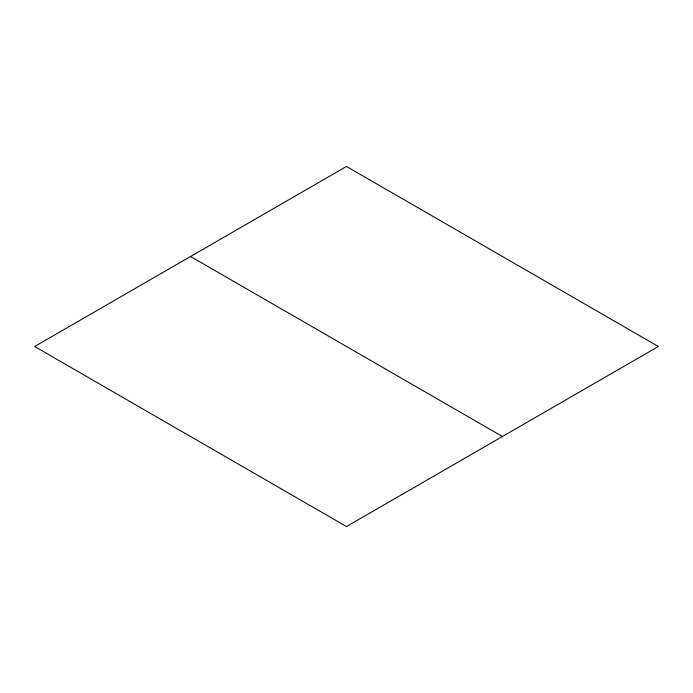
<?xml version="1.0" encoding="UTF-8"?>
<svg xmlns="http://www.w3.org/2000/svg" width="693" height="693" viewBox="0 0 693 693"><rect width="100%" height="100%" fill="white"/><g stroke="black" fill="none" stroke-linecap="round" stroke-linejoin="round"><path stroke-width="1.04" d="M190.575 256.479L502.425 436.521M346.5 166.459L34.65 346.5L346.5 526.541L658.35 346.5L346.5 166.459"/></g></svg>
